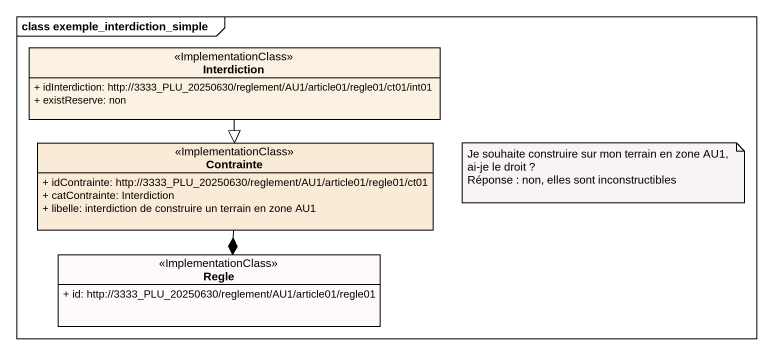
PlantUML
@startuml
mainframe class exemple_interdiction_simple
hide circle
hide empty members
skinparam classAttributeIconSize 0
class Interdiction <<ImplementationClass>> {
  + idInterdiction: http://3333_PLU_20250630/reglement/AU1/article01/regle01/ct01/int01
  + existReserve: non
}
class Contrainte <<ImplementationClass>> #FAEBD7 {
  + idContrainte: http://3333_PLU_20250630/reglement/AU1/article01/regle01/ct01
  + catContrainte: Interdiction
  + libelle: interdiction de construire un terrain en zone AU1
}
class Regle <<ImplementationClass>> #FFFAFA {
  + id: http://3333_PLU_20250630/reglement/AU1/article01/regle01
}
Interdiction --|> Contrainte
Contrainte --* Regle
note as N1
  Je souhaite construire sur mon terrain en zone AU1, ai-je le droit ?
  Réponse : non, elles sont inconstructibles
end note
@enduml
